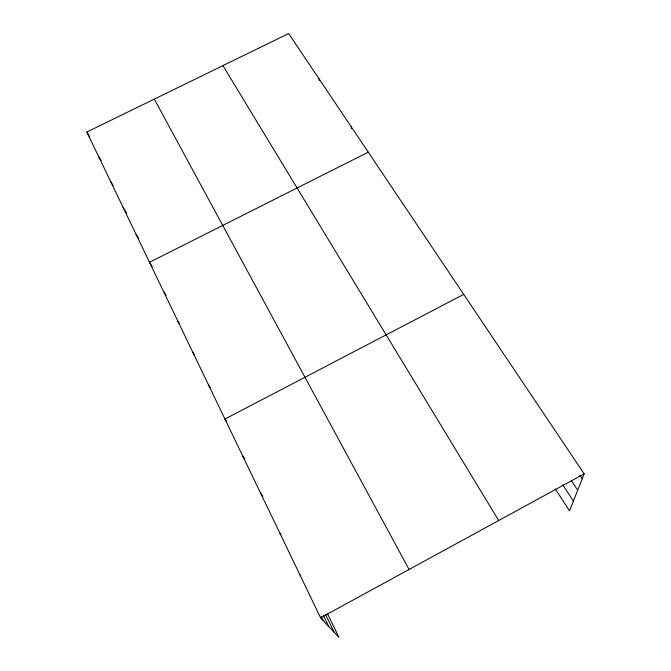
<?xml version="1.0" encoding="UTF-8"?>
<svg xmlns="http://www.w3.org/2000/svg" width="671" height="671" viewBox="0 0 671 671"><rect width="100%" height="100%" fill="white"/><g stroke="black" fill="none" stroke-linecap="round" stroke-linejoin="round"><path stroke-width="1.01" d="M327.641 614.032L339.014 637.45L320.587 617.815L86.844 132.036L288.664 33.55L584.156 473.843L569.528 510.874L555.303 488.949M320.587 617.815L584.156 473.843M463.711 294.384L224.944 419.04L226.504 421.321M368.27 152.174L149.516 262.286L152.233 266.655M299.702 574.418L300.801 575.718M279.757 532.967L280.956 534.51M260.683 493.328L262.839 496.255M242.432 455.383L244.73 458.645M579.929 475.32L582.218 478.75M208.656 385.188L210.283 387.637M571.382 480.629L577.697 490.191M562.684 484.722L573.403 501.078M193.005 352.652L194.699 355.269M177.949 321.375L179.493 323.783M163.464 291.273L166.106 295.475M136.07 234.338L138.545 238.373M123.112 207.398L126.634 213.21M222.923 65.632L498.679 520.537M110.598 181.396L113.164 185.666M98.52 156.293L101.128 160.663M86.844 132.036L89.495 136.507M154.313 99.107L409.084 569.478M325.645 614.711L334.15 632.267M323.305 615.257L328.731 626.496M321.241 616.699L323.028 620.415M318.868 78.557L319.287 80.52M351.218 126.76L351.554 128.656"/></g></svg>
